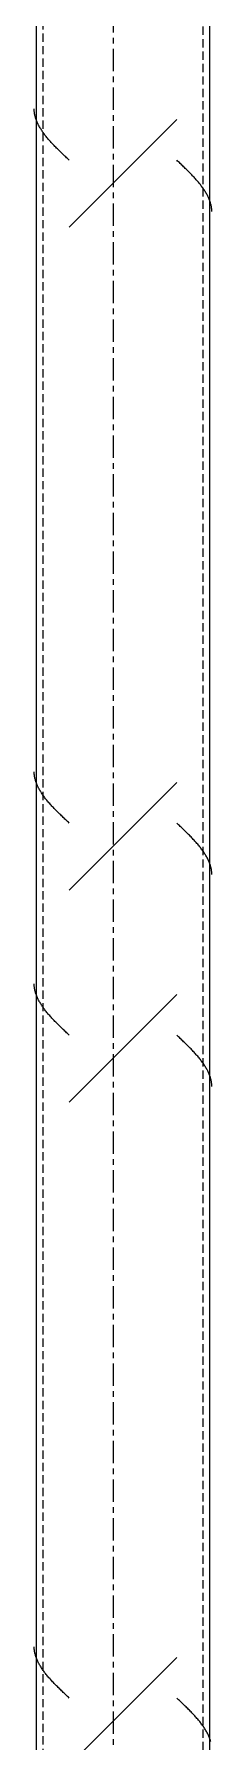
# Model space of a CAD drawing. Header units: centimetres. Extents: x -6111 to 13767, y -285 to 1600.
# Drawn here: x -857.8 to -847.6, y 251.9 to 350.1 of the extents above; entities that cross this region are included whole.
import ezdxf

# ---------------------------------------------------------------- set-up
doc = ezdxf.new("R2010")
doc.units = ezdxf.units.CM
doc.linetypes.add('Grid Line', pattern=[2.2225, 1.27, -0.3175, 0.3175, -0.3175])
doc.linetypes.add('Hidden', pattern=[0.714375, 0.47625, -0.238125])
doc.layers.add('S-COLS', color=7, linetype='Continuous', lineweight=9)
doc.layers.add('S-GRID', color=7, linetype='Continuous', lineweight=9)

# ---------------------------------------------------------------- blocks, each defined once
blk = doc.blocks.new('FP_49-Elevación Eje 2')
at = {"layer": 'S-COLS'}
blk.add_line((-3153.118, 46.025), (-3153.118, 515.53), dxfattribs=at)
at = {"layer": 'S-COLS', "color": 9, "true_color": 0xc0c0c0}
for p, q in [((-3154.973, 342.784), (-3155.023, 342.831)), ((-3154.924, 342.737), (-3154.973, 342.784)), ((-3154.874, 342.691), (-3154.924, 342.737)), ((-3154.825, 342.644), (-3154.874, 342.691)), ((-3154.775, 342.597), (-3154.825, 342.644)), ((-3154.726, 342.55), (-3154.775, 342.597)), ((-3154.677, 342.504), (-3154.726, 342.55)), ((-3154.629, 342.457), (-3154.677, 342.504)), ((-3154.58, 342.41), (-3154.629, 342.457)), ((-3154.532, 342.363), (-3154.58, 342.41)), ((-3154.484, 342.317), (-3154.532, 342.363)), ((-3154.436, 342.27), (-3154.484, 342.317)), ((-3154.389, 342.223), (-3154.436, 342.27)), ((-3154.342, 342.176), (-3154.389, 342.223)), ((-3154.295, 342.13), (-3154.342, 342.176)), ((-3154.249, 342.083), (-3154.295, 342.13)), ((-3154.204, 342.036), (-3154.249, 342.083)), ((-3154.159, 341.989), (-3154.204, 342.036)), ((-3154.114, 341.942), (-3154.159, 341.989)), ((-3154.07, 341.896), (-3154.114, 341.942)), ((-3154.027, 341.849), (-3154.07, 341.896)), ((-3153.984, 341.802), (-3154.027, 341.849)), ((-3153.941, 341.755), (-3153.984, 341.802)), ((-3153.9, 341.709), (-3153.941, 341.755)), ((-3153.859, 341.662), (-3153.9, 341.709)), ((-3153.819, 341.615), (-3153.859, 341.662)), ((-3153.779, 341.568), (-3153.819, 341.615)), ((-3153.741, 341.522), (-3153.779, 341.568)), ((-3153.703, 341.475), (-3153.741, 341.522)), ((-3153.665, 341.428), (-3153.703, 341.475)), ((-3153.629, 341.381), (-3153.665, 341.428)), ((-3153.594, 341.335), (-3153.629, 341.381)), ((-3153.559, 341.288), (-3153.594, 341.335)), ((-3153.525, 341.241), (-3153.559, 341.288)), ((-3153.492, 341.194), (-3153.525, 341.241)), ((-3153.46, 341.148), (-3153.492, 341.194)), ((-3153.429, 341.101), (-3153.46, 341.148)), ((-3153.399, 341.054), (-3153.429, 341.101)), ((-3153.37, 341.007), (-3153.399, 341.054)), ((-3153.342, 340.961), (-3153.37, 341.007)), ((-3153.315, 340.914), (-3153.342, 340.961)), ((-3153.289, 340.867), (-3153.315, 340.914)), ((-3153.264, 340.82), (-3153.289, 340.867)), ((-3153.24, 340.774), (-3153.264, 340.82)), ((-3153.217, 340.727), (-3153.24, 340.774)), ((-3153.196, 340.68), (-3153.217, 340.727)), ((-3153.175, 340.633), (-3153.196, 340.68)), ((-3153.155, 340.587), (-3153.175, 340.633)), ((-3153.137, 340.54), (-3153.155, 340.587)), ((-3153.12, 340.493), (-3153.137, 340.54)), ((-3153.103, 340.446), (-3153.12, 340.493)), ((-3153.089, 340.4), (-3153.103, 340.446)), ((-3153.075, 340.353), (-3153.089, 340.4)), ((-3153.062, 340.306), (-3153.075, 340.353)), ((-3153.051, 340.259), (-3153.062, 340.306)), ((-3153.04, 340.213), (-3153.051, 340.259)), ((-3153.031, 340.166), (-3153.04, 340.213)), ((-3153.023, 340.119), (-3153.031, 340.166)), ((-3153.017, 340.072), (-3153.023, 340.119)), ((-3153.011, 340.025), (-3153.017, 340.072)), ((-3153.007, 339.979), (-3153.011, 340.025)), ((-3153.004, 339.932), (-3153.007, 339.979)), ((-3153.002, 339.885), (-3153.004, 339.932)), ((-3154.973, 304.684), (-3155.023, 304.731)), ((-3154.924, 304.637), (-3154.973, 304.684)), ((-3154.874, 304.591), (-3154.924, 304.637)), ((-3154.825, 304.544), (-3154.874, 304.591)), ((-3154.775, 304.497), (-3154.825, 304.544)), ((-3154.726, 304.45), (-3154.775, 304.497)), ((-3154.677, 304.404), (-3154.726, 304.45)), ((-3154.629, 304.357), (-3154.677, 304.404)), ((-3154.58, 304.31), (-3154.629, 304.357)), ((-3154.532, 304.263), (-3154.58, 304.31)), ((-3154.484, 304.217), (-3154.532, 304.263)), ((-3154.436, 304.17), (-3154.484, 304.217)), ((-3154.389, 304.123), (-3154.436, 304.17)), ((-3154.342, 304.076), (-3154.389, 304.123)), ((-3154.295, 304.03), (-3154.342, 304.076)), ((-3154.249, 303.983), (-3154.295, 304.03)), ((-3154.204, 303.936), (-3154.249, 303.983)), ((-3154.159, 303.889), (-3154.204, 303.936)), ((-3154.114, 303.842), (-3154.159, 303.889)), ((-3154.07, 303.796), (-3154.114, 303.842)), ((-3154.027, 303.749), (-3154.07, 303.796)), ((-3153.984, 303.702), (-3154.027, 303.749)), ((-3153.941, 303.655), (-3153.984, 303.702)), ((-3153.9, 303.609), (-3153.941, 303.655)), ((-3153.859, 303.562), (-3153.9, 303.609)), ((-3153.819, 303.515), (-3153.859, 303.562)), ((-3153.779, 303.468), (-3153.819, 303.515)), ((-3153.741, 303.422), (-3153.779, 303.468)), ((-3153.703, 303.375), (-3153.741, 303.422)), ((-3153.665, 303.328), (-3153.703, 303.375)), ((-3153.629, 303.281), (-3153.665, 303.328)), ((-3153.594, 303.235), (-3153.629, 303.281)), ((-3153.559, 303.188), (-3153.594, 303.235)), ((-3153.525, 303.141), (-3153.559, 303.188)), ((-3153.492, 303.094), (-3153.525, 303.141)), ((-3153.46, 303.048), (-3153.492, 303.094)), ((-3153.429, 303.001), (-3153.46, 303.048)), ((-3153.399, 302.954), (-3153.429, 303.001)), ((-3153.37, 302.907), (-3153.399, 302.954)), ((-3153.342, 302.861), (-3153.37, 302.907)), ((-3153.315, 302.814), (-3153.342, 302.861)), ((-3153.289, 302.767), (-3153.315, 302.814)), ((-3153.264, 302.72), (-3153.289, 302.767)), ((-3153.24, 302.674), (-3153.264, 302.72)), ((-3153.217, 302.627), (-3153.24, 302.674)), ((-3153.196, 302.58), (-3153.217, 302.627)), ((-3153.175, 302.533), (-3153.196, 302.58)), ((-3153.155, 302.487), (-3153.175, 302.533)), ((-3153.137, 302.44), (-3153.155, 302.487)), ((-3153.12, 302.393), (-3153.137, 302.44)), ((-3153.103, 302.346), (-3153.12, 302.393)), ((-3153.089, 302.3), (-3153.103, 302.346)), ((-3153.075, 302.253), (-3153.089, 302.3)), ((-3153.062, 302.206), (-3153.075, 302.253)), ((-3153.051, 302.159), (-3153.062, 302.206)), ((-3153.04, 302.113), (-3153.051, 302.159)), ((-3153.031, 302.066), (-3153.04, 302.113)), ((-3153.023, 302.019), (-3153.031, 302.066)), ((-3153.017, 301.972), (-3153.023, 302.019)), ((-3153.011, 301.925), (-3153.017, 301.972)), ((-3153.007, 301.879), (-3153.011, 301.925)), ((-3153.004, 301.832), (-3153.007, 301.879)), ((-3153.002, 301.785), (-3153.004, 301.832)), ((-3154.973, 292.495), (-3155.023, 292.541)), ((-3154.924, 292.448), (-3154.973, 292.495)), ((-3154.874, 292.401), (-3154.924, 292.448)), ((-3154.825, 292.354), (-3154.874, 292.401)), ((-3154.775, 292.308), (-3154.825, 292.354)), ((-3154.726, 292.261), (-3154.775, 292.308)), ((-3154.677, 292.214), (-3154.726, 292.261)), ((-3154.629, 292.167), (-3154.677, 292.214)), ((-3154.58, 292.121), (-3154.629, 292.167)), ((-3154.532, 292.074), (-3154.58, 292.121)), ((-3154.484, 292.027), (-3154.532, 292.074)), ((-3154.436, 291.98), (-3154.484, 292.027)), ((-3154.389, 291.934), (-3154.436, 291.98)), ((-3154.342, 291.887), (-3154.389, 291.934)), ((-3154.295, 291.84), (-3154.342, 291.887)), ((-3154.249, 291.793), (-3154.295, 291.84)), ((-3154.204, 291.747), (-3154.249, 291.793)), ((-3154.159, 291.7), (-3154.204, 291.747)), ((-3154.114, 291.653), (-3154.159, 291.7)), ((-3154.07, 291.606), (-3154.114, 291.653)), ((-3154.027, 291.56), (-3154.07, 291.606)), ((-3153.984, 291.513), (-3154.027, 291.56)), ((-3153.941, 291.466), (-3153.984, 291.513)), ((-3153.9, 291.419), (-3153.941, 291.466)), ((-3153.859, 291.373), (-3153.9, 291.419)), ((-3153.819, 291.326), (-3153.859, 291.373)), ((-3153.779, 291.279), (-3153.819, 291.326)), ((-3153.741, 291.232), (-3153.779, 291.279)), ((-3153.703, 291.185), (-3153.741, 291.232)), ((-3153.665, 291.139), (-3153.703, 291.185)), ((-3153.629, 291.092), (-3153.665, 291.139)), ((-3153.594, 291.045), (-3153.629, 291.092)), ((-3153.559, 290.998), (-3153.594, 291.045)), ((-3153.525, 290.952), (-3153.559, 290.998)), ((-3153.492, 290.905), (-3153.525, 290.952)), ((-3153.46, 290.858), (-3153.492, 290.905)), ((-3153.429, 290.811), (-3153.46, 290.858)), ((-3153.399, 290.765), (-3153.429, 290.811)), ((-3153.37, 290.718), (-3153.399, 290.765)), ((-3153.342, 290.671), (-3153.37, 290.718)), ((-3153.315, 290.624), (-3153.342, 290.671)), ((-3153.289, 290.578), (-3153.315, 290.624)), ((-3153.264, 290.531), (-3153.289, 290.578)), ((-3153.24, 290.484), (-3153.264, 290.531)), ((-3153.217, 290.437), (-3153.24, 290.484)), ((-3153.196, 290.391), (-3153.217, 290.437)), ((-3153.175, 290.344), (-3153.196, 290.391)), ((-3153.155, 290.297), (-3153.175, 290.344)), ((-3153.137, 290.25), (-3153.155, 290.297)), ((-3153.12, 290.204), (-3153.137, 290.25)), ((-3153.103, 290.157), (-3153.12, 290.204)), ((-3153.089, 290.11), (-3153.103, 290.157)), ((-3153.075, 290.063), (-3153.089, 290.11)), ((-3153.062, 290.017), (-3153.075, 290.063)), ((-3153.051, 289.97), (-3153.062, 290.017)), ((-3153.04, 289.923), (-3153.051, 289.97)), ((-3153.031, 289.876), (-3153.04, 289.923)), ((-3153.023, 289.83), (-3153.031, 289.876)), ((-3153.017, 289.783), (-3153.023, 289.83)), ((-3153.011, 289.736), (-3153.017, 289.783)), ((-3153.007, 289.689), (-3153.011, 289.736)), ((-3153.004, 289.643), (-3153.007, 289.689)), ((-3153.002, 289.596), (-3153.004, 289.643)), ((-3154.973, 254.395), (-3155.023, 254.441)), ((-3154.924, 254.348), (-3154.973, 254.395)), ((-3154.874, 254.301), (-3154.924, 254.348)), ((-3154.825, 254.254), (-3154.874, 254.301)), ((-3154.775, 254.208), (-3154.825, 254.254)), ((-3154.726, 254.161), (-3154.775, 254.208)), ((-3154.677, 254.114), (-3154.726, 254.161)), ((-3154.629, 254.067), (-3154.677, 254.114)), ((-3154.58, 254.021), (-3154.629, 254.067)), ((-3154.532, 253.974), (-3154.58, 254.021)), ((-3154.484, 253.927), (-3154.532, 253.974)), ((-3154.436, 253.88), (-3154.484, 253.927)), ((-3154.389, 253.834), (-3154.436, 253.88)), ((-3154.342, 253.787), (-3154.389, 253.834)), ((-3154.295, 253.74), (-3154.342, 253.787)), ((-3154.249, 253.693), (-3154.295, 253.74)), ((-3154.204, 253.647), (-3154.249, 253.693)), ((-3154.159, 253.6), (-3154.204, 253.647)), ((-3154.114, 253.553), (-3154.159, 253.6)), ((-3154.07, 253.506), (-3154.114, 253.553)), ((-3154.027, 253.46), (-3154.07, 253.506)), ((-3153.984, 253.413), (-3154.027, 253.46)), ((-3153.941, 253.366), (-3153.984, 253.413)), ((-3153.9, 253.319), (-3153.941, 253.366)), ((-3153.859, 253.273), (-3153.9, 253.319)), ((-3153.819, 253.226), (-3153.859, 253.273)), ((-3153.779, 253.179), (-3153.819, 253.226)), ((-3153.741, 253.132), (-3153.779, 253.179)), ((-3153.703, 253.085), (-3153.741, 253.132)), ((-3153.665, 253.039), (-3153.703, 253.085)), ((-3153.629, 252.992), (-3153.665, 253.039)), ((-3153.594, 252.945), (-3153.629, 252.992)), ((-3153.559, 252.898), (-3153.594, 252.945)), ((-3153.525, 252.852), (-3153.559, 252.898)), ((-3153.492, 252.805), (-3153.525, 252.852)), ((-3153.46, 252.758), (-3153.492, 252.805)), ((-3153.429, 252.711), (-3153.46, 252.758)), ((-3153.399, 252.665), (-3153.429, 252.711)), ((-3153.37, 252.618), (-3153.399, 252.665)), ((-3153.342, 252.571), (-3153.37, 252.618)), ((-3153.315, 252.524), (-3153.342, 252.571)), ((-3153.289, 252.478), (-3153.315, 252.524)), ((-3153.264, 252.431), (-3153.289, 252.478)), ((-3153.24, 252.384), (-3153.264, 252.431)), ((-3153.217, 252.337), (-3153.24, 252.384)), ((-3153.196, 252.291), (-3153.217, 252.337)), ((-3153.175, 252.244), (-3153.196, 252.291)), ((-3153.155, 252.197), (-3153.175, 252.244)), ((-3153.137, 252.15), (-3153.155, 252.197)), ((-3153.12, 252.104), (-3153.137, 252.15)), ((-3153.103, 252.057), (-3153.12, 252.104)), ((-3153.089, 252.01), (-3153.103, 252.057)), ((-3153.075, 251.963), (-3153.089, 252.01)), ((-3153.062, 251.917), (-3153.075, 251.963))]:
    blk.add_line(p, q, dxfattribs=at)
blk = doc.blocks.new('FP_50-Elevación Eje 2')
at = {"layer": 'S-COLS'}
blk.add_line((-3163.118, 515.53), (-3163.118, 46.025), dxfattribs=at)
at = {"layer": 'S-COLS', "color": 9, "true_color": 0xc0c0c0}
for p, q in [((-3163.232, 345.73), (-3163.234, 345.776)), ((-3163.229, 345.683), (-3163.232, 345.73)), ((-3163.225, 345.636), (-3163.229, 345.683)), ((-3163.219, 345.589), (-3163.225, 345.636)), ((-3163.212, 345.543), (-3163.219, 345.589)), ((-3163.205, 345.496), (-3163.212, 345.543)), ((-3163.195, 345.449), (-3163.205, 345.496)), ((-3163.185, 345.402), (-3163.195, 345.449)), ((-3163.174, 345.356), (-3163.185, 345.402)), ((-3163.161, 345.309), (-3163.174, 345.356)), ((-3163.147, 345.262), (-3163.161, 345.309)), ((-3163.132, 345.215), (-3163.147, 345.262)), ((-3163.116, 345.169), (-3163.132, 345.215)), ((-3163.099, 345.122), (-3163.116, 345.169)), ((-3163.08, 345.075), (-3163.099, 345.122)), ((-3163.061, 345.028), (-3163.08, 345.075)), ((-3163.04, 344.982), (-3163.061, 345.028)), ((-3163.018, 344.935), (-3163.04, 344.982)), ((-3162.996, 344.888), (-3163.018, 344.935)), ((-3162.972, 344.841), (-3162.996, 344.888)), ((-3162.947, 344.795), (-3162.972, 344.841)), ((-3162.921, 344.748), (-3162.947, 344.795)), ((-3162.894, 344.701), (-3162.921, 344.748)), ((-3162.866, 344.654), (-3162.894, 344.701)), ((-3162.837, 344.608), (-3162.866, 344.654)), ((-3162.806, 344.561), (-3162.837, 344.608)), ((-3162.775, 344.514), (-3162.806, 344.561)), ((-3162.744, 344.467), (-3162.775, 344.514)), ((-3162.711, 344.421), (-3162.744, 344.467)), ((-3162.677, 344.374), (-3162.711, 344.421)), ((-3162.642, 344.327), (-3162.677, 344.374)), ((-3162.607, 344.28), (-3162.642, 344.327)), ((-3162.57, 344.234), (-3162.607, 344.28)), ((-3162.533, 344.187), (-3162.57, 344.234)), ((-3162.495, 344.14), (-3162.533, 344.187)), ((-3162.457, 344.093), (-3162.495, 344.14)), ((-3162.417, 344.046), (-3162.457, 344.093)), ((-3162.377, 344), (-3162.417, 344.046)), ((-3162.336, 343.953), (-3162.377, 344)), ((-3162.294, 343.906), (-3162.336, 343.953)), ((-3162.252, 343.859), (-3162.294, 343.906)), ((-3162.209, 343.813), (-3162.252, 343.859)), ((-3162.166, 343.766), (-3162.209, 343.813)), ((-3162.122, 343.719), (-3162.166, 343.766)), ((-3162.077, 343.672), (-3162.122, 343.719)), ((-3162.032, 343.626), (-3162.077, 343.672)), ((-3161.986, 343.579), (-3162.032, 343.626)), ((-3161.94, 343.532), (-3161.986, 343.579)), ((-3161.894, 343.485), (-3161.94, 343.532)), ((-3161.847, 343.439), (-3161.894, 343.485)), ((-3161.8, 343.392), (-3161.847, 343.439)), ((-3161.752, 343.345), (-3161.8, 343.392)), ((-3161.704, 343.298), (-3161.752, 343.345)), ((-3161.656, 343.252), (-3161.704, 343.298)), ((-3161.607, 343.205), (-3161.656, 343.252)), ((-3161.558, 343.158), (-3161.607, 343.205)), ((-3161.509, 343.111), (-3161.558, 343.158)), ((-3161.46, 343.065), (-3161.509, 343.111)), ((-3161.411, 343.018), (-3161.46, 343.065)), ((-3161.362, 342.971), (-3161.411, 343.018)), ((-3161.312, 342.924), (-3161.362, 342.971)), ((-3161.262, 342.878), (-3161.312, 342.924)), ((-3161.213, 342.831), (-3161.262, 342.878)), ((-3163.232, 307.63), (-3163.234, 307.676)), ((-3163.229, 307.583), (-3163.232, 307.63)), ((-3163.225, 307.536), (-3163.229, 307.583)), ((-3163.219, 307.489), (-3163.225, 307.536)), ((-3163.212, 307.443), (-3163.219, 307.489)), ((-3163.205, 307.396), (-3163.212, 307.443)), ((-3163.195, 307.349), (-3163.205, 307.396)), ((-3163.185, 307.302), (-3163.195, 307.349)), ((-3163.174, 307.256), (-3163.185, 307.302)), ((-3163.161, 307.209), (-3163.174, 307.256)), ((-3163.147, 307.162), (-3163.161, 307.209)), ((-3163.132, 307.115), (-3163.147, 307.162)), ((-3163.116, 307.069), (-3163.132, 307.115)), ((-3163.099, 307.022), (-3163.116, 307.069)), ((-3163.08, 306.975), (-3163.099, 307.022)), ((-3163.061, 306.928), (-3163.08, 306.975)), ((-3163.04, 306.882), (-3163.061, 306.928)), ((-3163.018, 306.835), (-3163.04, 306.882)), ((-3162.996, 306.788), (-3163.018, 306.835)), ((-3162.972, 306.741), (-3162.996, 306.788)), ((-3162.947, 306.695), (-3162.972, 306.741)), ((-3162.921, 306.648), (-3162.947, 306.695)), ((-3162.894, 306.601), (-3162.921, 306.648)), ((-3162.866, 306.554), (-3162.894, 306.601)), ((-3162.837, 306.508), (-3162.866, 306.554)), ((-3162.806, 306.461), (-3162.837, 306.508)), ((-3162.775, 306.414), (-3162.806, 306.461)), ((-3162.744, 306.367), (-3162.775, 306.414)), ((-3162.711, 306.321), (-3162.744, 306.367)), ((-3162.677, 306.274), (-3162.711, 306.321)), ((-3162.642, 306.227), (-3162.677, 306.274)), ((-3162.607, 306.18), (-3162.642, 306.227)), ((-3162.57, 306.134), (-3162.607, 306.18)), ((-3162.533, 306.087), (-3162.57, 306.134)), ((-3162.495, 306.04), (-3162.533, 306.087)), ((-3162.457, 305.993), (-3162.495, 306.04)), ((-3162.417, 305.946), (-3162.457, 305.993)), ((-3162.377, 305.9), (-3162.417, 305.946)), ((-3162.336, 305.853), (-3162.377, 305.9)), ((-3162.294, 305.806), (-3162.336, 305.853)), ((-3162.252, 305.759), (-3162.294, 305.806)), ((-3162.209, 305.713), (-3162.252, 305.759)), ((-3162.166, 305.666), (-3162.209, 305.713)), ((-3162.122, 305.619), (-3162.166, 305.666)), ((-3162.077, 305.572), (-3162.122, 305.619)), ((-3162.032, 305.526), (-3162.077, 305.572)), ((-3161.986, 305.479), (-3162.032, 305.526)), ((-3161.94, 305.432), (-3161.986, 305.479)), ((-3161.894, 305.385), (-3161.94, 305.432)), ((-3161.847, 305.339), (-3161.894, 305.385)), ((-3161.8, 305.292), (-3161.847, 305.339)), ((-3161.752, 305.245), (-3161.8, 305.292)), ((-3161.704, 305.198), (-3161.752, 305.245)), ((-3161.656, 305.152), (-3161.704, 305.198)), ((-3161.607, 305.105), (-3161.656, 305.152)), ((-3161.558, 305.058), (-3161.607, 305.105)), ((-3161.509, 305.011), (-3161.558, 305.058)), ((-3161.46, 304.965), (-3161.509, 305.011)), ((-3161.411, 304.918), (-3161.46, 304.965)), ((-3161.362, 304.871), (-3161.411, 304.918)), ((-3161.312, 304.824), (-3161.362, 304.871)), ((-3161.262, 304.778), (-3161.312, 304.824)), ((-3161.213, 304.731), (-3161.262, 304.778)), ((-3163.232, 295.44), (-3163.234, 295.487)), ((-3163.229, 295.394), (-3163.232, 295.44)), ((-3163.225, 295.347), (-3163.229, 295.394)), ((-3163.219, 295.3), (-3163.225, 295.347)), ((-3163.212, 295.253), (-3163.219, 295.3)), ((-3163.205, 295.206), (-3163.212, 295.253)), ((-3163.195, 295.16), (-3163.205, 295.206)), ((-3163.185, 295.113), (-3163.195, 295.16)), ((-3163.174, 295.066), (-3163.185, 295.113)), ((-3163.161, 295.019), (-3163.174, 295.066)), ((-3163.147, 294.973), (-3163.161, 295.019)), ((-3163.132, 294.926), (-3163.147, 294.973)), ((-3163.116, 294.879), (-3163.132, 294.926)), ((-3163.099, 294.832), (-3163.116, 294.879)), ((-3163.08, 294.786), (-3163.099, 294.832)), ((-3163.061, 294.739), (-3163.08, 294.786)), ((-3163.04, 294.692), (-3163.061, 294.739)), ((-3163.018, 294.645), (-3163.04, 294.692)), ((-3162.996, 294.599), (-3163.018, 294.645)), ((-3162.972, 294.552), (-3162.996, 294.599)), ((-3162.947, 294.505), (-3162.972, 294.552)), ((-3162.921, 294.458), (-3162.947, 294.505)), ((-3162.894, 294.412), (-3162.921, 294.458)), ((-3162.866, 294.365), (-3162.894, 294.412)), ((-3162.837, 294.318), (-3162.866, 294.365)), ((-3162.806, 294.271), (-3162.837, 294.318)), ((-3162.775, 294.225), (-3162.806, 294.271)), ((-3162.744, 294.178), (-3162.775, 294.225)), ((-3162.711, 294.131), (-3162.744, 294.178)), ((-3162.677, 294.084), (-3162.711, 294.131)), ((-3162.642, 294.038), (-3162.677, 294.084)), ((-3162.607, 293.991), (-3162.642, 294.038)), ((-3162.57, 293.944), (-3162.607, 293.991)), ((-3162.533, 293.897), (-3162.57, 293.944)), ((-3162.495, 293.851), (-3162.533, 293.897)), ((-3162.457, 293.804), (-3162.495, 293.851)), ((-3162.417, 293.757), (-3162.457, 293.804)), ((-3162.377, 293.71), (-3162.417, 293.757)), ((-3162.336, 293.664), (-3162.377, 293.71)), ((-3162.294, 293.617), (-3162.336, 293.664)), ((-3162.252, 293.57), (-3162.294, 293.617)), ((-3162.209, 293.523), (-3162.252, 293.57)), ((-3162.166, 293.477), (-3162.209, 293.523)), ((-3162.122, 293.43), (-3162.166, 293.477)), ((-3162.077, 293.383), (-3162.122, 293.43)), ((-3162.032, 293.336), (-3162.077, 293.383)), ((-3161.986, 293.289), (-3162.032, 293.336)), ((-3161.94, 293.243), (-3161.986, 293.289)), ((-3161.894, 293.196), (-3161.94, 293.243)), ((-3161.847, 293.149), (-3161.894, 293.196)), ((-3161.8, 293.102), (-3161.847, 293.149)), ((-3161.752, 293.056), (-3161.8, 293.102)), ((-3161.704, 293.009), (-3161.752, 293.056)), ((-3161.656, 292.962), (-3161.704, 293.009)), ((-3161.607, 292.915), (-3161.656, 292.962)), ((-3161.558, 292.869), (-3161.607, 292.915)), ((-3161.509, 292.822), (-3161.558, 292.869)), ((-3161.46, 292.775), (-3161.509, 292.822)), ((-3161.411, 292.728), (-3161.46, 292.775)), ((-3161.362, 292.682), (-3161.411, 292.728)), ((-3161.312, 292.635), (-3161.362, 292.682)), ((-3161.262, 292.588), (-3161.312, 292.635)), ((-3161.213, 292.541), (-3161.262, 292.588)), ((-3163.232, 257.34), (-3163.234, 257.387)), ((-3163.229, 257.294), (-3163.232, 257.34)), ((-3163.225, 257.247), (-3163.229, 257.294)), ((-3163.219, 257.2), (-3163.225, 257.247)), ((-3163.212, 257.153), (-3163.219, 257.2)), ((-3163.205, 257.106), (-3163.212, 257.153)), ((-3163.195, 257.06), (-3163.205, 257.106)), ((-3163.185, 257.013), (-3163.195, 257.06)), ((-3163.174, 256.966), (-3163.185, 257.013)), ((-3163.161, 256.919), (-3163.174, 256.966)), ((-3163.147, 256.873), (-3163.161, 256.919)), ((-3163.132, 256.826), (-3163.147, 256.873)), ((-3163.116, 256.779), (-3163.132, 256.826)), ((-3163.099, 256.732), (-3163.116, 256.779)), ((-3163.08, 256.686), (-3163.099, 256.732)), ((-3163.061, 256.639), (-3163.08, 256.686)), ((-3163.04, 256.592), (-3163.061, 256.639)), ((-3163.018, 256.545), (-3163.04, 256.592)), ((-3162.996, 256.499), (-3163.018, 256.545)), ((-3162.972, 256.452), (-3162.996, 256.499)), ((-3162.947, 256.405), (-3162.972, 256.452)), ((-3162.921, 256.358), (-3162.947, 256.405)), ((-3162.894, 256.312), (-3162.921, 256.358)), ((-3162.866, 256.265), (-3162.894, 256.312)), ((-3162.837, 256.218), (-3162.866, 256.265)), ((-3162.806, 256.171), (-3162.837, 256.218)), ((-3162.775, 256.125), (-3162.806, 256.171)), ((-3162.744, 256.078), (-3162.775, 256.125)), ((-3162.711, 256.031), (-3162.744, 256.078)), ((-3162.677, 255.984), (-3162.711, 256.031)), ((-3162.642, 255.938), (-3162.677, 255.984)), ((-3162.607, 255.891), (-3162.642, 255.938)), ((-3162.57, 255.844), (-3162.607, 255.891)), ((-3162.533, 255.797), (-3162.57, 255.844)), ((-3162.495, 255.751), (-3162.533, 255.797)), ((-3162.457, 255.704), (-3162.495, 255.751)), ((-3162.417, 255.657), (-3162.457, 255.704)), ((-3162.377, 255.61), (-3162.417, 255.657)), ((-3162.336, 255.564), (-3162.377, 255.61)), ((-3162.294, 255.517), (-3162.336, 255.564)), ((-3162.252, 255.47), (-3162.294, 255.517)), ((-3162.209, 255.423), (-3162.252, 255.47)), ((-3162.166, 255.377), (-3162.209, 255.423)), ((-3162.122, 255.33), (-3162.166, 255.377)), ((-3162.077, 255.283), (-3162.122, 255.33)), ((-3162.032, 255.236), (-3162.077, 255.283)), ((-3161.986, 255.189), (-3162.032, 255.236)), ((-3161.94, 255.143), (-3161.986, 255.189)), ((-3161.894, 255.096), (-3161.94, 255.143)), ((-3161.847, 255.049), (-3161.894, 255.096)), ((-3161.8, 255.002), (-3161.847, 255.049)), ((-3161.752, 254.956), (-3161.8, 255.002)), ((-3161.704, 254.909), (-3161.752, 254.956)), ((-3161.656, 254.862), (-3161.704, 254.909)), ((-3161.607, 254.815), (-3161.656, 254.862)), ((-3161.558, 254.769), (-3161.607, 254.815)), ((-3161.509, 254.722), (-3161.558, 254.769)), ((-3161.46, 254.675), (-3161.509, 254.722)), ((-3161.411, 254.628), (-3161.46, 254.675)), ((-3161.362, 254.582), (-3161.411, 254.628)), ((-3161.312, 254.535), (-3161.362, 254.582)), ((-3161.262, 254.488), (-3161.312, 254.535)), ((-3161.213, 254.441), (-3161.262, 254.488))]:
    blk.add_line(p, q, dxfattribs=at)
blk = doc.blocks.new('HSS Rectangular-Column - 100 x 100 mm-V48-Elevación Eje 2')
at = {"layer": 'S-COLS', "true_color": 0xc0c0c0}
h = blk.add_hatch(dxfattribs=at)
h.set_pattern_fill('FP_2', color=9, style=0, pattern_type=2)
h.set_pattern_definition([(45, (0, 0), (-25.1447, 25.1447), []), (45, (0, 38.1), (-25.1447, 25.1447), [])])
h.paths.add_polyline_path([(-3155.023, 46.025), (-3155.023, 515.53), (-3161.213, 515.53), (-3161.213, 46.025)])
at = {"layer": 'S-COLS', "linetype": 'Hidden'}
for p, q in [((-3162.718, 46.025), (-3162.718, 515.53)), ((-3153.518, 515.53), (-3153.518, 46.025))]:
    blk.add_line(p, q, dxfattribs=at)
at = {"layer": 'S-COLS'}
for name in ['FP_50-Elevación Eje 2', 'FP_49-Elevación Eje 2']:
    blk.add_blockref(name, (0, 0), dxfattribs=at)

msp = doc.modelspace()

# ---------------------------------------------------------------- linework, layer by layer
at = {"layer": 'S-GRID', "color": 253, "linetype": 'Grid Line', "true_color": 0xaaaaaa}
msp.add_line((-853.229, -138.768), (-853.229, 1331.674), dxfattribs=at)

# ---------------------------------------------------------------- block references
at = {"layer": 'S-COLS'}
msp.add_blockref('HSS Rectangular-Column - 100 x 100 mm-V48-Elevación Eje 2', (2305.433, 0), dxfattribs=at)

doc.saveas('drawing.dxf')
